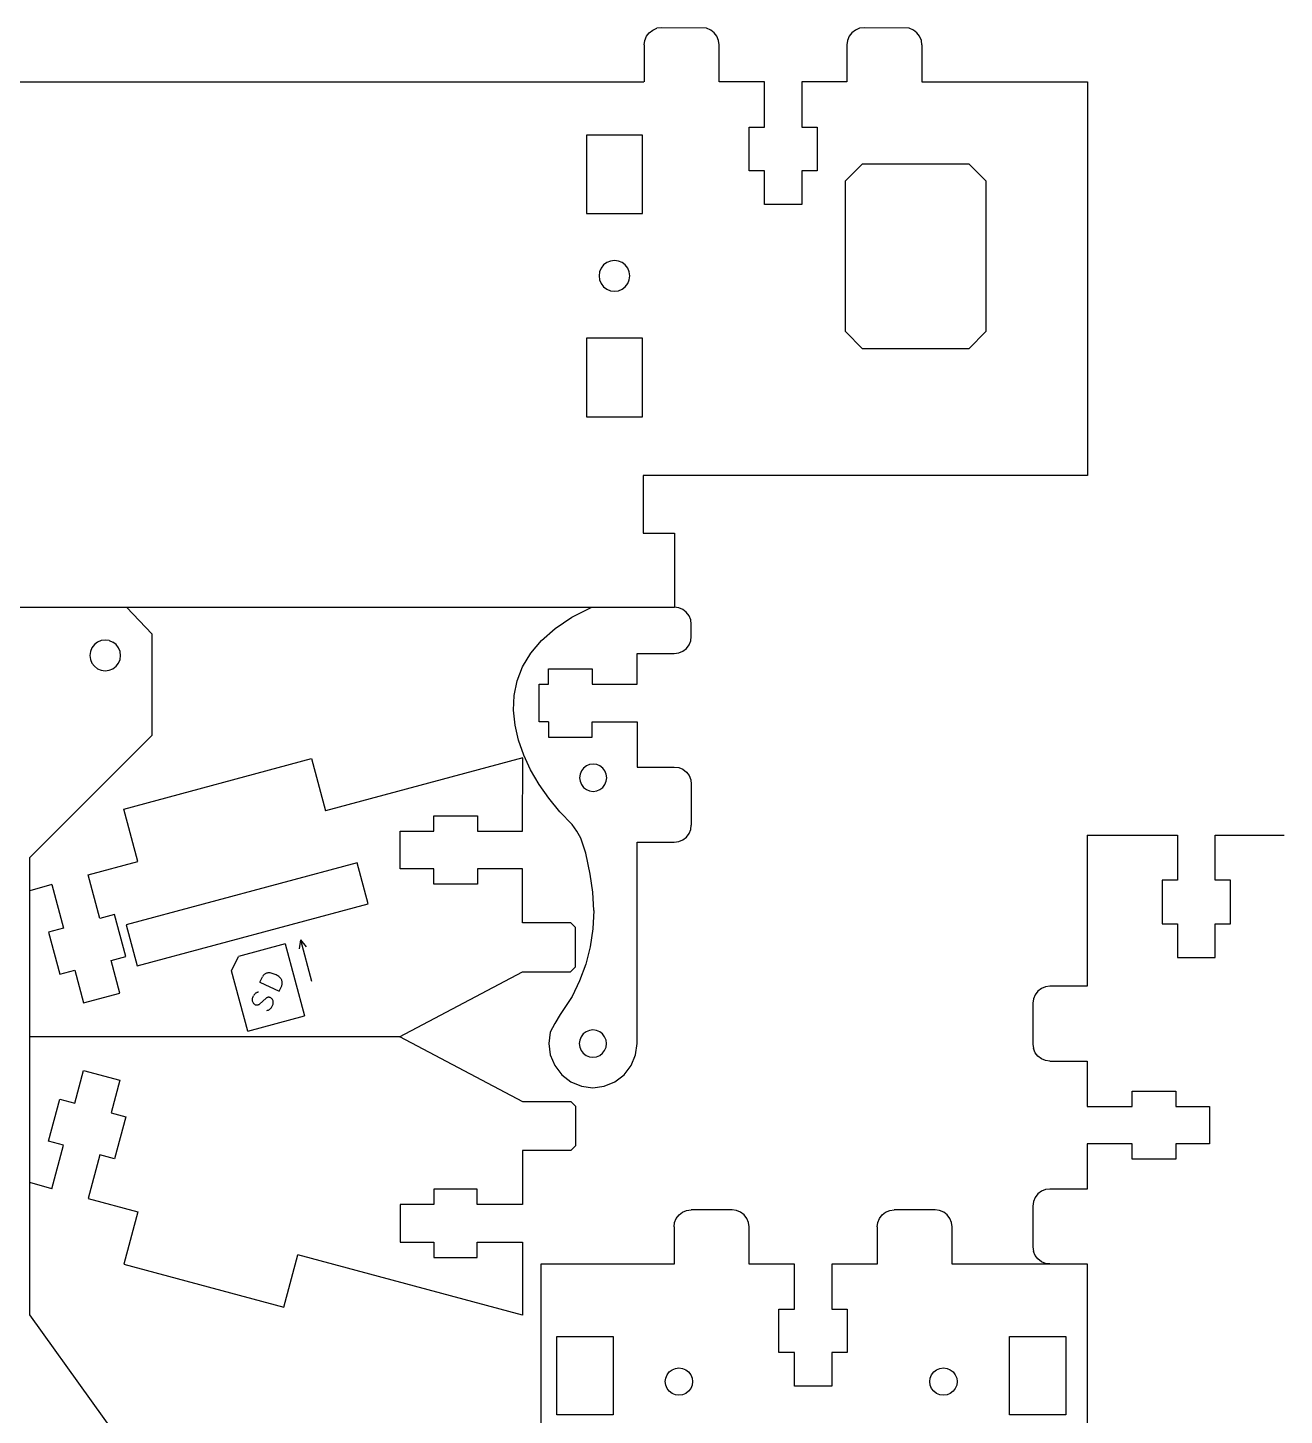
# Model space of a CAD drawing. Extents: x -217 to 655, y -133 to 416.
# Drawn here: x 27.8 to 175, y 226.1 to 388.6 of the extents above; entities that cross this region are included whole.
import ezdxf

# ---------------------------------------------------------------- set-up
doc = ezdxf.new("R2010")
doc.units = 0
doc.layers.add('Layer_1', color=7, linetype='CONTINUOUS')

msp = doc.modelspace()

# ---------------------------------------------------------------- linework, layer by layer
at = {"layer": 'Layer_1', "color": 5}
for points in [[(101.04271, 388.3476), (101.524125, 388.547386)], [(107.82911, 388.3476), (107.347724, 388.547386), (102.040704, 388.615486), (101.524125, 388.547386)], [(125.276511, 388.547386), (124.795125, 388.3476)], [(131.581525, 388.3476), (131.100139, 388.547386), (125.793091, 388.615486), (125.276511, 388.547386)], [(100.044716, 386.615546), (100.112731, 387.13317)], [(100.112731, 387.13317), (100.312121, 387.615516)], [(100.312121, 387.615516), (100.629311, 388.029762)], [(100.629311, 388.029762), (101.04271, 388.3476)], [(108.242509, 388.029762), (107.82911, 388.3476)], [(108.559699, 387.615516), (108.242509, 388.029762)], [(108.759089, 387.13317), (108.559699, 387.615516)], [(108.827076, 386.615546), (108.759089, 387.13317)], [(123.865118, 387.13317), (123.797131, 386.615546), (123.797131, 382.26557)], [(124.064508, 387.615516), (123.865118, 387.13317)], [(124.381697, 388.029762), (124.064508, 387.615516)], [(124.795125, 388.3476), (124.381697, 388.029762)], [(131.994924, 388.029762), (131.581525, 388.3476)], [(132.312085, 387.615516), (131.994924, 388.029762)], [(132.511504, 387.13317), (132.312085, 387.615516)], [(132.579491, 386.615546), (132.511504, 387.13317)], [(100.044716, 386.615546), (100.044716, 382.26557)], [(108.827076, 382.26557), (108.827076, 386.615546)], [(132.579491, 386.615546), (132.579209, 382.264868), (151.991181, 382.267125)], [(114.116513, 382.26557), (108.827076, 382.26557)], [(114.116513, 376.965606), (114.116513, 382.26557)], [(123.797131, 382.26557), (118.507693, 382.26557), (118.507693, 376.965606)], [(112.320084, 376.965606), (114.116513, 376.965606)], [(112.320084, 371.865682), (112.320084, 376.965606)], [(118.507693, 376.965606), (120.304094, 376.965606)], [(120.304094, 376.965606), (120.304094, 371.865682)], [(114.116513, 371.865682), (112.320084, 371.865682)], [(114.116513, 367.915671), (114.116513, 371.865682)], [(118.507693, 371.865682), (118.507693, 367.915671)], [(120.304094, 371.865682), (118.507693, 371.865682)], [(118.507693, 367.915671), (114.116513, 367.915671)], [(94.129439, 285.214431), (94.129439, 285.214431), (94.020242, 287.377007), (93.699725, 289.47711), (93.18625, 291.950056), (92.602321, 293.672394), (92.155177, 294.516444), (91.576624, 295.296284), (90.158578, 296.784664), (88.865225, 298.355014), (87.714489, 299.992676), (86.724292, 301.682998), (85.912571, 303.411324), (85.297241, 305.163001), (84.896235, 306.923371), (84.72748, 308.677783), (84.808898, 310.411575), (85.158422, 312.110102), (85.793972, 313.758703), (86.733476, 315.342723), (87.994865, 316.847509), (89.596062, 318.258406), (91.554991, 319.56076), (93.889584, 320.739912)], [(88.840855, 307.321891), (87.720969, 307.321891), (87.720969, 309.521898), (87.720969, 311.721877), (88.840855, 311.721942), (88.840855, 313.521992), (93.930648, 313.522556), (93.930648, 311.721877), (99.220028, 311.721877), (99.220028, 315.32851), (103.561343, 315.32851), (104.077951, 315.396639), (104.559394, 315.596452), (104.972764, 315.914262), (105.289954, 316.32848), (105.489372, 316.810854), (105.557388, 317.328478), (105.557388, 318.741762), (105.489372, 319.259414), (105.288334, 319.741046), (104.969524, 320.154581), (104.556154, 320.472391), (104.074711, 320.672205), (103.558103, 320.740333)], [(88.840855, 307.321891), (88.840855, 305.521906)], [(93.930648, 305.521906), (93.930648, 307.321891), (99.220028, 307.321891)], [(99.220028, 307.321891), (99.220028, 302.021927)], [(88.840855, 305.521906), (93.930648, 305.521906)], [(39.05603, 297.0901), (61.062781, 303.000623)], [(61.062781, 303.000623), (62.706926, 296.881453)], [(71.344371, 270.436017), (85.772886, 278.026017), (91.418256, 278.02263), (91.984611, 278.607056), (91.985176, 283.222434), (91.423074, 283.783266), (85.780478, 283.786088), (85.787872, 290.110321), (80.482766, 290.101007), (80.482755, 288.301051), (75.382737, 288.301107), (75.382737, 290.10112), (71.432752, 290.10112), (71.432752, 294.501134), (75.382737, 294.501134), (75.382737, 296.301119), (80.482743, 296.301119), (80.482743, 294.501134), (85.789145, 294.508754), (85.798543, 303.09466), (62.707378, 296.881848)], [(99.220028, 302.021927), (103.561343, 302.021927)], [(103.561343, 302.021927), (104.077951, 301.953799)], [(104.077951, 301.953799), (104.559394, 301.753985)], [(104.559394, 301.753985), (104.972764, 301.436175)], [(104.972764, 301.436175), (105.289954, 301.021957)], [(105.289954, 301.021957), (105.489372, 300.539583)], [(105.489372, 300.539583), (105.557388, 300.021959), (105.557388, 295.222008)], [(40.700174, 290.970929), (39.05603, 297.0901)], [(104.972764, 293.807793), (105.289954, 294.22201)], [(105.289954, 294.22201), (105.489372, 294.704356)], [(105.489372, 294.704356), (105.557388, 295.222008)], [(94.129208, 285.214431), (94.020011, 283.051858), (93.699494, 280.951755), (93.178297, 278.924756), (92.467052, 276.981484), (91.576392, 275.132578), (90.198154, 273.027559), (89.54871, 271.988758), (89.035989, 270.969894), (88.860156, 269.631737), (89.035989, 268.293572), (89.551442, 267.046615), (90.371498, 265.975771), (91.440164, 265.154163), (92.684659, 264.637615), (94.019988, 264.461418), (95.355684, 264.637615), (96.600086, 265.154163), (97.668752, 265.975771), (98.48881, 267.046615), (99.004354, 268.293572), (99.215996, 269.630735), (99.21656, 293.222032), (103.561574, 293.222032), (104.078185, 293.290183)], [(104.077951, 293.290169), (104.559394, 293.489954)], [(104.559394, 293.489954), (104.972764, 293.807793)], [(151.922057, 294.041775), (151.922057, 276.344579)], [(151.922057, 294.041775), (162.521985, 294.041775)], [(162.521985, 294.041775), (162.521985, 288.752394)], [(166.921942, 288.752394), (166.921942, 294.041775)], [(166.921942, 294.041775), (175.035441, 294.041775)], [(34.864344, 289.403439), (40.700411, 290.971522)], [(36.239359, 284.284408), (34.864107, 289.402874)], [(30.614814, 288.261144), (28.037304, 287.515513)], [(30.614814, 288.261144), (31.990066, 283.142649)], [(162.521985, 288.752394), (160.722, 288.752394)], [(160.722, 288.752394), (160.722, 283.662573)], [(168.721927, 288.752394), (166.921942, 288.752394)], [(168.721927, 283.662573), (168.721927, 288.752394)], [(37.977706, 284.751457), (36.239359, 284.284408)], [(39.301077, 279.826171), (37.977706, 284.751457)], [(31.990303, 283.143242), (30.251955, 282.676164)], [(160.722, 283.662573), (162.521985, 283.662573)], [(162.521985, 283.662573), (162.521985, 279.720493)], [(166.921942, 283.662573), (168.721927, 283.662573)], [(166.921942, 279.720493), (166.921942, 283.662573)], [(30.251718, 282.6756), (31.575114, 277.750286)], [(37.562755, 279.359094), (39.301077, 279.826171)], [(162.521985, 279.720493), (166.921942, 279.720493)], [(31.575114, 277.750286), (33.313459, 278.217335)], [(33.313459, 278.217335), (34.338425, 274.402651)], [(38.587718, 275.544381), (37.562755, 279.359094)], [(147.572109, 276.344579), (147.054485, 276.276563)], [(151.922057, 276.344579), (147.572109, 276.344579)], [(34.338425, 274.402651), (38.587718, 275.544381)], [(145.640298, 274.86517), (145.572113, 274.34859), (145.572113, 269.558179), (145.640298, 269.041571)], [(145.840055, 275.346585), (145.640298, 274.86517)], [(146.157894, 275.759984), (145.840055, 275.346585)], [(146.572111, 276.077173), (146.157894, 275.759984)], [(147.054485, 276.276563), (146.572111, 276.077173)], [(145.840055, 268.560184), (145.640298, 269.041571)], [(146.157894, 268.146785), (145.840055, 268.560184)], [(146.572111, 267.829596), (146.157894, 268.146785)], [(147.054485, 267.630206), (146.572111, 267.829596)], [(147.572109, 267.56219), (147.054485, 267.630206)], [(147.572109, 267.56219), (151.922057, 267.56219)], [(151.922057, 267.56219), (151.922057, 262.272781)], [(33.313315, 262.66198), (34.338287, 266.476665)], [(34.338287, 266.476665), (38.587569, 265.334935)], [(38.587569, 265.334935), (37.562622, 261.52025)], [(157.222049, 262.272781), (157.222049, 264.069154)], [(157.222049, 264.069154), (162.321974, 264.069154)], [(162.321974, 264.069154), (162.321974, 262.272781)], [(30.251568, 258.203744), (31.574968, 263.129058)], [(31.574968, 263.129058), (33.313315, 262.66198)], [(151.922057, 262.272781), (157.222049, 262.272781)], [(162.321974, 262.272781), (166.271928, 262.272781)], [(166.271928, 262.272781), (166.271928, 257.881573)], [(37.562622, 261.52025), (39.300942, 261.053144)], [(39.300942, 261.053144), (37.977574, 256.127859)], [(31.990173, 257.736074), (30.251822, 258.203152)], [(30.614678, 252.6182), (31.989919, 257.736666)], [(157.222049, 257.881573), (151.922057, 257.881573)], [(151.922057, 257.881573), (151.922057, 252.592164)], [(157.222049, 256.085172), (157.222049, 257.881573)], [(162.321974, 257.881573), (162.321974, 256.085172)], [(166.271928, 257.881573), (162.321974, 257.881573)], [(36.239226, 256.594936), (34.863957, 251.47647)], [(37.977574, 256.127859), (36.239226, 256.594936)], [(162.321974, 256.085172), (157.222049, 256.085172)], [(30.614678, 252.6182), (28.037171, 253.363803)], [(80.482424, 252.578491), (75.382415, 252.578491), (75.382415, 250.778478), (71.432433, 250.778478), (71.432433, 246.378464), (75.382415, 246.378464), (75.382415, 244.578479), (80.482424, 244.578479), (80.482424, 246.378464), (85.788809, 246.370844), (85.794538, 237.804242), (59.435375, 244.874276)], [(146.157894, 252.007541), (145.840055, 251.59417)], [(146.572111, 252.324758), (146.157894, 252.007541)], [(147.054485, 252.524177), (146.572111, 252.324758)], [(147.572109, 252.592164), (147.054485, 252.524177)], [(151.922057, 252.592164), (147.572109, 252.592164)], [(34.864211, 251.475877), (40.700284, 249.907822)], [(145.640298, 251.112783), (145.572113, 250.596176), (145.572113, 245.805764), (145.640298, 245.289156)], [(145.840055, 251.59417), (145.640298, 251.112783)], [(40.70003, 249.908387), (39.055888, 243.789244)], [(103.529189, 248.147297), (103.597346, 248.663904)], [(103.597346, 248.663904), (103.797131, 249.145319)], [(103.797131, 249.145319), (104.11497, 249.55869)], [(104.11497, 249.55869), (104.529187, 249.87588)], [(104.529187, 249.87588), (105.011533, 250.07527)], [(105.011533, 250.07527), (105.529185, 250.143313)], [(110.84676, 250.07527), (110.329136, 250.143313), (105.529185, 250.143313)], [(111.329134, 249.87588), (110.84676, 250.07527)], [(111.743323, 249.55869), (111.329134, 249.87588)], [(112.061162, 249.145319), (111.743323, 249.55869)], [(112.260975, 248.663904), (112.061162, 249.145319)], [(112.329132, 248.147297), (112.260975, 248.663904)], [(127.329017, 248.147297), (127.397146, 248.663904)], [(127.397146, 248.663904), (127.596959, 249.145319)], [(127.596959, 249.145319), (127.91477, 249.55869)], [(127.91477, 249.55869), (128.328987, 249.87588)], [(128.328987, 249.87588), (128.811361, 250.07527)], [(128.811361, 250.07527), (129.328985, 250.143313)], [(134.646588, 250.07527), (134.128964, 250.143313), (129.328985, 250.143313)], [(135.128906, 249.87588), (134.646588, 250.07527)], [(135.543152, 249.55869), (135.128906, 249.87588)], [(135.860962, 249.145319), (135.543152, 249.55869)], [(136.060775, 248.663904), (135.860962, 249.145319)], [(136.128904, 248.147297), (136.060775, 248.663904)], [(103.529189, 248.147297), (103.529189, 243.805985)], [(112.329132, 243.805985), (112.329132, 248.147297)], [(127.329017, 248.147297), (127.329017, 243.805985)], [(136.128904, 243.805985), (136.128904, 248.147297)], [(39.055888, 243.789244), (57.79138, 238.755218)], [(57.79138, 238.755218), (59.435522, 244.874389)], [(103.529189, 243.805985), (87.904323, 243.805985), (87.904323, 198.895963), (92.904285, 193.905964), (151.9038, 193.905964)], [(117.629096, 243.805985), (112.329132, 243.805985)], [(117.629096, 238.516576), (117.629096, 243.805985)], [(127.329017, 243.805985), (122.029053, 243.805985)], [(122.029053, 243.805985), (122.029053, 238.516576)], [(145.840055, 244.807741), (145.640298, 245.289156)], [(146.157894, 244.39437), (145.840055, 244.807741)], [(146.572111, 244.077153), (146.157894, 244.39437)], [(147.054485, 243.877763), (146.572111, 244.077153)], [(147.572109, 243.809747), (147.054485, 243.877763)], [(147.572109, 243.809747), (151.922057, 243.809747)], [(115.829083, 238.516576), (117.629096, 238.516576)], [(115.829083, 233.426783), (115.829083, 238.516576)], [(122.029053, 238.516576), (123.829039, 238.516576)], [(123.829039, 238.516576), (123.829039, 233.426783)], [(117.629096, 233.426783), (115.829083, 233.426783)], [(117.629096, 229.484675), (117.629096, 233.426783)], [(122.029053, 233.426783), (122.029053, 229.484675)], [(123.829039, 233.426783), (122.029053, 233.426783)], [(122.029053, 229.484675), (117.629096, 229.484675)]]:
    msp.add_lwpolyline(points, dxfattribs=at)
at = {"layer": 'Layer_1', "color": 3}
for points in [[(99.996865, 382.252134), (-190.323272, 382.252134)], [(151.99106, 382.277929), (151.99106, 336.552482), (151.981747, 336.152489), (99.895321, 336.152489)]]:
    msp.add_lwpolyline(points, dxfattribs=at)
at = {"layer": 'Layer_1', "color": 7}
for points in [[(93.258781, 376.052191), (93.258781, 366.852255)], [(99.845566, 376.052191), (93.258781, 376.052191)], [(99.845566, 366.852255), (99.845566, 376.052191)], [(125.605427, 372.665127), (138.064099, 372.665127), (140.060087, 370.665103), (140.060087, 353.024777), (138.064099, 351.024809), (125.605427, 351.024809), (123.60941, 353.024777), (123.60941, 370.665103), (125.605427, 372.665127)], [(93.258781, 366.852255), (99.845566, 366.852255)], [(95.280706, 360.826303), (94.994956, 360.453177)], [(96.086761, 357.812), (96.552173, 357.750588), (97.017558, 357.812), (97.45122, 357.992001), (97.823641, 358.278316), (98.109391, 358.651442), (98.289025, 359.086007), (98.350296, 359.552295), (98.289025, 360.018639), (98.109391, 360.453177), (97.823641, 360.826303), (97.45122, 361.112645), (97.017558, 361.292618), (96.552173, 361.35403), (96.086761, 361.292618), (95.653098, 361.112645), (95.280706, 360.826303)], [(94.994956, 360.453177), (94.815293, 360.018639), (94.754051, 359.552295)], [(94.754051, 359.552295), (94.815293, 359.086007)], [(94.815293, 359.086007), (94.994956, 358.651442)], [(94.994956, 358.651442), (95.280706, 358.278316)], [(95.280706, 358.278316), (95.653098, 357.992001)], [(95.653098, 357.992001), (96.086761, 357.812)], [(93.258781, 352.252363), (93.258781, 343.052427)], [(99.845566, 352.252363), (93.258781, 352.252363)], [(99.845566, 343.052427), (99.845566, 352.252363)], [(93.258781, 343.052427), (99.845566, 343.052427)], [(35.328293, 315.98856), (35.148828, 315.55439), (35.087614, 315.088582), (35.148828, 314.622746), (35.328293, 314.188575), (35.613761, 313.815788), (35.985842, 313.529756), (36.419082, 313.349924), (36.884015, 313.288597), (37.348947, 313.349924), (37.782215, 313.529756), (38.154269, 313.815788), (38.439765, 314.188575), (38.61923, 314.622746), (38.680415, 315.088582), (38.620133, 315.507851), (38.620133, 315.55439)], [(37.348947, 316.82724), (36.884015, 316.888539), (36.419082, 316.82724), (35.985842, 316.647408), (35.613761, 316.361348), (35.328293, 315.98856)], [(37.348947, 316.82724), (37.782215, 316.647408)], [(38.61923, 315.55439), (38.439765, 315.98856), (38.154269, 316.361348), (37.782215, 316.647408)], [(93.642157, 302.318063), (93.257037, 302.158212)], [(94.055387, 302.37256), (93.642157, 302.318063)], [(94.46873, 302.318063), (94.055387, 302.37256)], [(94.853822, 302.158212), (94.46873, 302.318063)], [(92.513043, 301.18669), (92.45863, 300.772586)], [(92.45863, 300.772586), (92.513043, 300.358481)], [(92.672555, 301.572601), (92.513043, 301.18669)], [(92.926329, 301.903958), (92.672555, 301.572601)], [(93.257037, 302.158212), (92.926301, 301.903958)], [(95.18453, 301.903958), (94.853825, 302.158212)], [(95.438304, 301.572601), (95.18453, 301.903958)], [(95.597845, 301.18669), (95.438304, 301.572601)], [(95.652257, 300.772586), (95.597845, 301.18669)], [(95.597845, 300.358481), (95.652257, 300.772586)], [(92.513043, 300.358481), (92.672555, 299.972599)], [(92.672555, 299.972599), (92.926329, 299.641242)], [(92.926329, 299.641242), (93.257037, 299.386959)], [(93.257037, 299.386959), (93.642157, 299.227137)], [(93.642157, 299.227137), (94.055387, 299.172612)], [(94.055387, 299.172612), (94.46873, 299.227137)], [(94.46873, 299.227137), (94.853822, 299.386959)], [(94.853822, 299.386959), (95.18453, 299.641242)], [(95.18453, 299.641242), (95.438304, 299.972599)], [(95.438304, 299.972599), (95.597845, 300.358481)], [(67.681567, 285.995098), (66.390095, 290.801681), (39.349191, 283.536124)], [(40.640648, 278.729512), (67.681567, 285.995098)], [(39.349191, 283.536124), (40.640648, 278.729512)], [(28.037171, 270.443299), (71.344227, 270.443299), (85.78503, 262.844522), (91.429615, 262.8417), (91.994272, 262.28352), (91.994342, 257.635913), (91.430462, 257.089644), (85.786441, 257.089644), (85.788134, 250.771168), (80.482498, 250.777659), (80.482498, 252.577673)], [(92.477765, 270.045842), (92.423353, 269.631737)], [(92.637277, 270.431724), (92.477765, 270.045842)], [(92.891051, 270.76311), (92.637277, 270.431724)], [(93.221759, 271.017361), (92.891023, 270.763107)], [(93.60688, 271.177211), (93.221759, 271.017361)], [(94.020109, 271.231737), (93.60688, 271.177211)], [(94.433452, 271.177211), (94.020109, 271.231737)], [(94.818544, 271.017361), (94.433452, 271.177211)], [(95.149252, 270.76311), (94.818547, 271.017361)], [(95.403027, 270.431724), (95.149252, 270.76311)], [(95.562567, 270.045842), (95.403027, 270.431724)], [(95.616979, 269.631737), (95.562567, 270.045839)], [(92.423353, 269.631737), (92.477765, 269.21763)], [(92.477765, 269.21763), (92.637277, 268.831747)], [(92.637277, 268.831747), (92.891051, 268.500362)], [(92.891051, 268.500362), (93.221759, 268.246108)], [(93.221759, 268.246108), (93.60688, 268.086257)], [(94.433452, 268.086257), (94.818544, 268.246108)], [(94.818544, 268.246108), (95.149252, 268.500362)], [(95.149252, 268.500362), (95.403027, 268.831747)], [(95.403027, 268.831747), (95.562567, 269.21763)], [(95.562567, 269.21763), (95.616979, 269.631737)], [(93.60688, 268.086257), (94.020109, 268.031732)], [(94.020109, 268.031732), (94.433452, 268.08626)], [(147.575332, 243.805985), (136.128904, 243.805985)], [(89.78429, 235.322978), (96.384254, 235.322978)], [(89.78429, 226.141386), (89.78429, 235.322978)], [(96.384254, 235.322978), (96.384254, 226.141386)], [(142.823864, 235.322978), (149.423828, 235.322978)], [(142.823864, 226.141386), (142.823864, 235.322978)], [(149.423828, 235.322978), (149.423828, 226.141386)], [(102.558712, 230.446855), (102.718562, 230.831976)], [(102.718562, 230.831976), (102.972816, 231.162684)], [(102.972816, 231.162684), (103.304202, 231.416458)], [(103.304202, 231.416458), (103.690084, 231.57597)], [(103.690084, 231.57597), (104.104189, 231.630382)], [(104.104189, 231.630382), (104.518293, 231.57597)], [(104.518293, 231.57597), (104.904176, 231.416458)], [(104.904176, 231.416458), (105.235561, 231.162684)], [(105.235561, 231.162684), (105.489815, 230.831976)], [(105.489815, 230.831976), (105.649666, 230.446855)], [(133.55848, 230.446855), (133.718331, 230.831976)], [(133.718331, 230.831976), (133.972585, 231.162684)], [(133.972585, 231.162684), (134.303942, 231.416458)], [(134.303942, 231.416458), (134.689825, 231.57597)], [(134.689825, 231.57597), (135.103929, 231.630382)], [(135.103929, 231.630382), (135.518034, 231.57597)], [(135.518034, 231.57597), (135.903916, 231.416458)], [(135.903916, 231.416458), (136.235273, 231.162684)], [(136.235273, 231.162684), (136.489556, 230.831976)], [(136.489556, 230.831976), (136.649406, 230.446855)], [(102.504186, 230.033569), (102.558712, 230.446855)], [(102.558712, 229.620311), (102.504186, 230.033569)], [(102.718562, 229.23519), (102.558712, 229.620311)], [(102.972816, 228.904482), (102.718562, 229.23519)], [(105.489815, 229.23519), (105.235561, 228.904482)], [(105.649666, 229.620311), (105.489815, 229.23519)], [(105.649666, 230.446855), (105.704191, 230.033569)], [(105.704191, 230.033569), (105.649666, 229.620311)], [(133.503955, 230.033569), (133.55848, 230.446855)], [(133.55848, 229.620311), (133.503955, 230.033569)], [(133.718331, 229.23519), (133.55848, 229.620311)], [(133.972585, 228.904482), (133.718331, 229.23519)], [(136.489556, 229.23519), (136.235273, 228.904482)], [(136.649406, 229.620311), (136.489556, 229.23519)], [(136.649406, 230.446855), (136.703932, 230.033569)], [(136.703932, 230.033569), (136.649406, 229.620311)], [(103.304202, 228.650708), (102.972816, 228.904482)], [(103.690084, 228.491168), (103.304202, 228.650708)], [(104.104189, 228.436784), (103.690084, 228.491168)], [(104.518293, 228.491168), (104.104189, 228.436784)], [(104.904176, 228.650708), (104.518293, 228.491168)], [(105.235561, 228.904482), (104.904176, 228.650708)], [(134.303942, 228.650708), (133.972585, 228.904482)], [(134.689825, 228.491168), (134.303942, 228.650708)], [(135.103929, 228.436784), (134.689825, 228.491168)], [(135.518034, 228.491168), (135.103929, 228.436784)], [(135.903916, 228.650708), (135.518034, 228.491168)], [(136.235273, 228.904482), (135.903916, 228.650708)], [(96.384254, 226.141386), (89.78429, 226.141386)], [(149.423828, 226.141386), (142.823864, 226.141386)]]:
    msp.add_lwpolyline(points, dxfattribs=at)
at = {"layer": 'Layer_1', "color": 2}
for points in [[(99.895406, 336.152489), (99.895406, 329.402551)], [(99.895406, 329.402551), (103.578773, 329.402551)], [(103.578773, 329.402551), (103.578773, 320.75261)], [(-172.359264, 320.75261), (103.578773, 320.75261)], [(151.922057, 243.809747), (151.922057, 131.766848)]]:
    msp.add_lwpolyline(points, dxfattribs=at)
at = {"layer": 'Layer_1', "color": 4}
msp.add_lwpolyline([(-0.573953, 160.890657), (42.443496, 203.386183), (42.514924, 217.700212), (28.047084, 237.8526), (28.06492, 291.423966), (42.362668, 305.755973), (42.362668, 317.578149), (39.368657, 320.740223)], dxfattribs=at)
at = {"layer": 'Layer_1', "color": 1}
for points in [[(57.953601, 281.310914), (52.48, 279.840226)], [(57.953601, 281.310914), (60.224096, 272.860617)], [(59.764996, 281.796195), (59.591526, 280.743648)], [(59.764457, 281.796506), (61.066193, 276.951738)], [(59.765126, 281.796252), (60.44277, 280.972389)], [(53.584578, 271.076662), (51.687421, 278.137466), (52.48, 279.840226)], [(56.79472, 277.724688), (56.683508, 277.772835), (56.569885, 277.814887), (56.454118, 277.850672), (56.336558, 277.880052), (56.217582, 277.902912), (56.097522, 277.91928), (56.01706, 277.916458), (55.937132, 277.90658), (55.858381, 277.889929), (55.78139, 277.866505), (55.706734, 277.836335), (55.635024, 277.799759), (55.566769, 277.757031), (55.502543, 277.708489), (55.442774, 277.654528), (55.387927, 277.595572), (55.338578, 277.531987), (55.294986, 277.464282)], [(55.000685, 276.83233), (57.2672, 275.777355), (57.561448, 276.409533), (57.584985, 276.486551), (57.601721, 276.565319), (57.61157, 276.645245), (57.614393, 276.725706), (57.610159, 276.806111), (57.598955, 276.885839), (57.58078, 276.964269), (57.555803, 277.040807), (57.524225, 277.114891), (57.486298, 277.185898), (57.442291, 277.253321), (57.392566, 277.316651), (57.30263, 277.397819), (57.208433, 277.474075), (57.110228, 277.544997)], [(55.000685, 276.83233), (55.294958, 277.464508)], [(57.00836, 277.610671), (56.903393, 277.671179), (56.794929, 277.725225)], [(57.11062, 277.545703), (57.008713, 277.611263)], [(54.116093, 274.891234), (54.105369, 274.807752)], [(54.105515, 274.807781), (54.105538, 274.723565)], [(54.105603, 274.723396), (54.116412, 274.639915)], [(54.13742, 274.972824), (54.116169, 274.891318)], [(54.169681, 275.050322), (54.138072, 274.972316)], [(54.168925, 275.050774), (54.256891, 275.23388)], [(54.286098, 275.288236), (54.257802, 275.233485)], [(54.320377, 275.339459), (54.286733, 275.287869)], [(54.357305, 275.388594), (54.319499, 275.339939)], [(54.399379, 275.433495), (54.357418, 275.388396)], [(54.444752, 275.47518), (54.399314, 275.433665)], [(54.493743, 275.512433), (54.44482, 275.47501)], [(54.545669, 275.545651), (54.493726, 275.512574)], [(54.600279, 275.574042), (54.545711, 275.545509)], [(54.656986, 275.59789), (54.600158, 275.574183)], [(54.715776, 275.616629), (54.65713, 275.597721)], [(54.77579, 275.630374), (54.715776, 275.616545)], [(54.837442, 275.638727), (54.776456, 275.630261)], [(54.943111, 274.244747), (55.741439, 274.958431)], [(55.776635, 274.981178), (55.740843, 274.9586)], [(55.814032, 275.000962), (55.776643, 274.981206)], [(55.853004, 275.017415), (55.8141, 275.000764)], [(55.893083, 275.031075), (55.853035, 275.017528)], [(55.975717, 275.04846), (55.934039, 275.041686), (55.892936, 275.031244)], [(56.01796, 275.052129), (55.975816, 275.04846)], [(56.061005, 275.051959), (56.018703, 275.051959)], [(56.102398, 275.049645), (56.060138, 275.052467)], [(56.145127, 275.0429), (56.103265, 275.049109)], [(56.185614, 275.033784), (56.144351, 275.04338)], [(56.226819, 275.020548), (56.186489, 275.033248)], [(56.29782, 274.977424), (56.226438, 275.021818)], [(56.363578, 274.92479), (56.297913, 274.977311)], [(56.422732, 274.86414), (56.364261, 274.924564)], [(56.472208, 274.797282), (56.421899, 274.86462)], [(56.513658, 274.723848), (56.472372, 274.797056)], [(56.545208, 274.646095), (56.513593, 274.724017)], [(54.116192, 274.640169), (54.137556, 274.558719)], [(54.138233, 274.558183), (54.169803, 274.480149)], [(54.169876, 274.480121), (54.211165, 274.406743)], [(54.210604, 274.407053), (54.260938, 274.339546)], [(54.260726, 274.3398), (54.319293, 274.279319)], [(54.320041, 274.278699), (54.385804, 274.226121)], [(54.385141, 274.226685), (54.456667, 274.182179)], [(54.457071, 274.182997), (54.497378, 274.170297)], [(54.497468, 274.170241), (54.538732, 274.160645)], [(54.538755, 274.160532), (54.580642, 274.154323)], [(54.581294, 274.154041), (54.623531, 274.151219)], [(54.623489, 274.151106), (54.665817, 274.151106)], [(54.665083, 274.151896), (54.70723, 274.155565)], [(54.707823, 274.15517), (54.749479, 274.162225)], [(54.748875, 274.162592), (54.789918, 274.172752)], [(54.790073, 274.172922), (54.830121, 274.186468)], [(54.830725, 274.18596), (54.869615, 274.202611)], [(54.869053, 274.202894), (54.906456, 274.222649)], [(54.906538, 274.222649), (54.94233, 274.245227)], [(55.824565, 273.517771), (55.885688, 273.526238)], [(55.885663, 273.526407), (55.945844, 273.540236)], [(55.945748, 273.540264), (56.004498, 273.559173), (56.061459, 273.583162)], [(56.062069, 273.58271), (56.116758, 273.611328)], [(56.116295, 273.61161), (56.168323, 273.644856)], [(56.168323, 273.644856), (56.217331, 273.682391)], [(56.217314, 273.682532), (56.262825, 273.724188)], [(56.263429, 273.723709), (56.30524, 273.769118)], [(56.304777, 273.7694), (56.342654, 273.81814)], [(56.342654, 273.81814), (56.37614, 273.870013)], [(56.376603, 273.869759), (56.404969, 273.924623)], [(56.404952, 273.924764), (56.5147, 274.154718)], [(56.515628, 274.154182), (56.54691, 274.23216)], [(56.566631, 274.564815), (56.545211, 274.646095)], [(56.54593, 274.232725), (56.567097, 274.314089)], [(56.577474, 274.481419), (56.566552, 274.564731)], [(56.567142, 274.314061), (56.577669, 274.397429)], [(56.577725, 274.397401), (56.577556, 274.481503)], [(53.584578, 271.076662), (60.224096, 272.860617)]]:
    msp.add_lwpolyline(points, dxfattribs=at)

doc.saveas('drawing.dxf')
